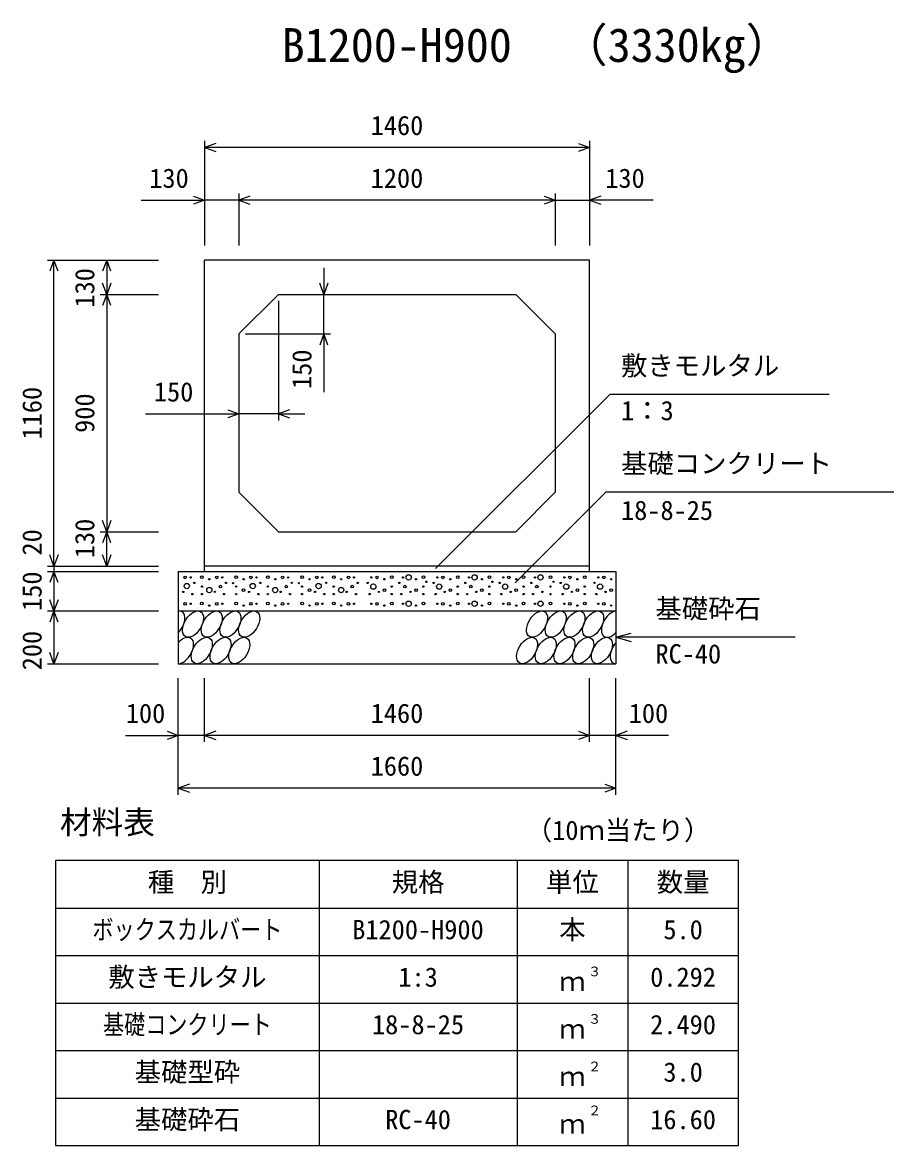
# Model space of a CAD drawing. Units: millimetres, scale not verified. Extents: x -25170 to 75630, y 0 to 35640.
# Drawn here: x 38819 to 42092, y 18485 to 22743 of the extents above; entities that cross this region are included whole.
import ezdxf
from ezdxf.enums import TextEntityAlignment as Align

# ---------------------------------------------------------------- set-up
doc = ezdxf.new("R2010")
doc.units = ezdxf.units.MM
doc.header["$LTSCALE"] = 60
for name, color, linetype, lineweight in [('DIM', 7, 'Continuous', 25), ('HATCH', 6, 'Continuous', 25), ('HYO', 3, 'Continuous', 25), ('HYO2', 4, 'Continuous', 25), ('OUTLINE', 3, 'Continuous', 25), ('TXT', 7, 'Continuous', 25)]:
    doc.layers.add(name, color=color, linetype=linetype, lineweight=lineweight)
doc.styles.add('ＭＳ ゴシック', font='')
doc.styles.get('ＭＳ ゴシック').set_extended_font_data('MS Gothic')

msp = doc.modelspace()

# ---------------------------------------------------------------- linework, layer by layer
at = {"layer": 'DIM'}
for p, q in [((39509.98, 22293.78), (39509.98, 21896.89)), ((39552.27, 22284.17), (39509.98, 22268.78)), ((40969.98, 22268.78), (39509.98, 22268.78)), ((39509.98, 22268.78), (39552.27, 22253.39)), ((40927.7, 22284.17), (40969.98, 22268.78)), ((40969.98, 22268.78), (40927.7, 22253.39)), ((40969.98, 22293.78), (40969.98, 21896.89)), ((39269.24, 22068.78), (39509.98, 22068.78)), ((39467.7, 22084.17), (39509.98, 22068.78)), ((39509.98, 22068.78), (39467.7, 22053.39)), ((39639.98, 22068.78), (39509.98, 22068.78)), ((39639.98, 22093.78), (39639.98, 21896.89)), ((39682.27, 22084.17), (39639.98, 22068.78)), ((40839.98, 22068.78), (39639.98, 22068.78)), ((39639.98, 22068.78), (39682.27, 22053.39)), ((40797.7, 22084.17), (40839.98, 22068.78)), ((40839.98, 22068.78), (40797.7, 22053.39)), ((40839.98, 22093.78), (40839.98, 21896.89)), ((40839.98, 22068.78), (40969.98, 22068.78)), ((41012.27, 22084.17), (40969.98, 22068.78)), ((41210.73, 22068.78), (40969.98, 22068.78)), ((40969.98, 22068.78), (41012.27, 22053.39)), ((38913.88, 21841.89), (39334.98, 21841.89)), ((38938.88, 21841.89), (38923.49, 21799.6)), ((38938.88, 20681.89), (38938.88, 21841.89)), ((38954.27, 21799.6), (38938.88, 21841.89)), ((39138.88, 21841.89), (39123.49, 21799.6)), ((39138.88, 21841.89), (39138.88, 21711.89)), ((39154.27, 21799.6), (39138.88, 21841.89)), ((39962.46, 21811.89), (39962.46, 21711.89)), ((39138.88, 21711.89), (39123.49, 21754.17)), ((39154.27, 21754.17), (39138.88, 21711.89)), ((39962.46, 21711.89), (39947.07, 21754.17)), ((39977.85, 21754.17), (39962.46, 21711.89)), ((39113.88, 21711.89), (39334.98, 21711.89)), ((39138.88, 21711.89), (39123.49, 21669.6)), ((39138.88, 21711.89), (39138.88, 20811.89)), ((39154.27, 21669.6), (39138.88, 21711.89)), ((39789.98, 21686.89), (39789.98, 21233.87)), ((39962.46, 21561.89), (39962.46, 21711.89)), ((39664.98, 21561.89), (39987.46, 21561.89)), ((39962.46, 21561.89), (39947.07, 21519.6)), ((39977.85, 21519.6), (39962.46, 21561.89)), ((39962.46, 21561.89), (39962.46, 21341.01)), ((40386.2, 20672.55), (41046.48, 21332.83)), ((41878.89, 21332.83), (41046.48, 21332.83)), ((39285.88, 21258.87), (39639.98, 21258.87)), ((39597.7, 21274.26), (39639.98, 21258.87)), ((39639.98, 21258.87), (39597.7, 21243.48)), ((39789.98, 21258.87), (39639.98, 21258.87)), ((39832.27, 21274.26), (39789.98, 21258.87)), ((39789.98, 21258.87), (39889.98, 21258.87)), ((39789.98, 21258.87), (39832.27, 21243.48)), ((40688.01, 20618.16), (41032.07, 20962.22)), ((42131.62, 20962.22), (41032.07, 20962.22)), ((39138.88, 20811.89), (39123.49, 20854.17)), ((39154.27, 20854.17), (39138.88, 20811.89)), ((39113.88, 20811.89), (39334.98, 20811.89)), ((39138.88, 20811.89), (39123.49, 20769.6)), ((39138.88, 20681.89), (39138.88, 20811.89)), ((39154.27, 20769.6), (39138.88, 20811.89)), ((38938.88, 20681.89), (38923.49, 20724.17)), ((38954.27, 20724.17), (38938.88, 20681.89)), ((39138.88, 20681.89), (39123.49, 20724.17)), ((39154.27, 20724.17), (39138.88, 20681.89)), ((38913.88, 20681.89), (39334.98, 20681.89)), ((38913.88, 20661.89), (39334.98, 20661.89)), ((38938.88, 20661.89), (38923.49, 20619.6)), ((38938.88, 20681.89), (38938.88, 20661.89)), ((38938.88, 20661.89), (38938.88, 20511.89)), ((38954.27, 20619.6), (38938.88, 20661.89)), ((38938.88, 20511.89), (38923.49, 20554.17)), ((38954.27, 20554.17), (38938.88, 20511.89)), ((38913.88, 20511.89), (39334.98, 20511.89)), ((38938.88, 20511.89), (38923.49, 20469.6)), ((38938.88, 20511.89), (38938.88, 20311.89)), ((38954.27, 20469.6), (38938.88, 20511.89)), ((41069.98, 20411.89), (41127.94, 20427.42)), ((41749.79, 20411.89), (41069.98, 20411.89)), ((41069.98, 20411.89), (41127.94, 20396.36)), ((38938.88, 20311.89), (38923.49, 20354.17)), ((38954.27, 20354.17), (38938.88, 20311.89)), ((38913.88, 20311.89), (39334.98, 20311.89)), ((39409.98, 19815.28), (39409.98, 20256.89)), ((39509.98, 20015.28), (39509.98, 20256.89)), ((40969.98, 20015.28), (40969.98, 20256.89)), ((40969.98, 20015.28), (40969.98, 20256.89)), ((41069.98, 19815.28), (41069.98, 20256.89)), ((39367.7, 20055.67), (39409.98, 20040.28)), ((39552.27, 20055.67), (39509.98, 20040.28)), ((40927.7, 20055.67), (40969.98, 20040.28)), ((41112.27, 20055.67), (41069.98, 20040.28)), ((39210.44, 20040.28), (39409.98, 20040.28)), ((39409.98, 20040.28), (39367.7, 20024.88)), ((39509.98, 20040.28), (39409.98, 20040.28)), ((40969.98, 20040.28), (39509.98, 20040.28)), ((39509.98, 20040.28), (39552.27, 20024.88)), ((40969.98, 20040.28), (40927.7, 20024.88)), ((41069.98, 20040.28), (40969.98, 20040.28)), ((41269.53, 20040.28), (41069.98, 20040.28)), ((41069.98, 20040.28), (41112.27, 20024.88)), ((39452.27, 19855.67), (39409.98, 19840.28)), ((41069.98, 19840.28), (39409.98, 19840.28)), ((39409.98, 19840.28), (39452.27, 19824.88)), ((41027.7, 19855.67), (41069.98, 19840.28)), ((41069.98, 19840.28), (41027.7, 19824.88))]:
    msp.add_line(p, q, dxfattribs=at)
at = {"layer": 'HATCH'}
for centre, radius in [((40283.94, 20639.07), 10), ((40533.94, 20639.07), 10), ((40783.94, 20639.07), 10), ((39436.02, 20639.07), 5), ((39442.56, 20606.05), 10), ((39457.05, 20639.07), 2.5), ((39471.07, 20618.05), 2.5), ((39499.95, 20639.94), 5), ((39499.95, 20604.05), 2.5), ((39527.99, 20632.06), 2.5), ((39556.02, 20639.07), 5), ((39570.04, 20604.05), 5), ((39577.05, 20639.07), 2.5), ((39591.07, 20618.05), 2.5), ((39617.53, 20617.15), 2.5), ((39629.95, 20639.94), 5), ((39629.95, 20604.05), 2.5), ((39657.99, 20632.06), 2.5), ((39686.02, 20639.07), 5), ((39692.56, 20606.05), 10), ((39707.05, 20639.07), 2.5), ((39721.07, 20618.05), 2.5), ((39749.95, 20639.94), 5), ((39749.95, 20604.05), 2.5), ((39777.99, 20632.06), 2.5), ((39806.02, 20639.07), 5), ((39820.04, 20604.05), 5), ((39827.05, 20639.07), 2.5), ((39841.07, 20618.05), 2.5), ((39867.53, 20617.15), 2.5), ((39879.95, 20639.94), 5), ((39879.95, 20604.05), 2.5), ((39907.99, 20632.06), 2.5), ((39936.02, 20639.07), 5), ((39942.56, 20606.05), 10), ((39957.05, 20639.07), 2.5), ((39971.07, 20618.05), 2.5), ((39999.95, 20639.94), 5), ((39999.95, 20604.05), 2.5), ((40027.99, 20632.06), 2.5), ((40056.02, 20639.07), 5), ((40070.04, 20604.05), 5), ((40077.05, 20639.07), 2.5), ((40091.07, 20618.05), 2.5), ((40128.89, 20618.05), 2.5), ((40149.92, 20604.05), 10), ((40142.91, 20639.07), 2.5), ((40163.94, 20639.07), 5), ((40191.98, 20632.06), 2.5), ((40220.01, 20639.94), 5), ((40220.01, 20604.05), 2.5), ((40248.89, 20618.05), 2.5), ((40262.91, 20639.07), 2.5), ((40269.92, 20604.05), 5), ((40311.98, 20632.06), 2.5), ((40340.01, 20639.94), 5), ((40340.01, 20604.05), 2.5), ((40351.35, 20622.37), 2.5), ((40378.89, 20618.05), 2.5), ((40399.92, 20604.05), 10), ((40392.91, 20639.07), 2.5), ((40413.94, 20639.07), 5), ((40441.98, 20632.06), 2.5), ((40470.01, 20639.94), 5), ((40470.01, 20604.05), 2.5), ((40498.89, 20618.05), 2.5), ((40512.91, 20639.07), 2.5), ((40519.92, 20604.05), 5), ((40561.98, 20632.06), 2.5), ((40590.01, 20639.94), 5), ((40590.01, 20604.05), 2.5), ((40601.35, 20622.37), 2.5), ((40628.89, 20618.05), 2.5), ((40649.92, 20604.05), 10), ((40642.91, 20639.07), 2.5), ((40663.94, 20639.07), 5), ((40691.98, 20632.06), 2.5), ((40720.01, 20639.94), 5), ((40720.01, 20604.05), 2.5), ((40748.89, 20618.05), 2.5), ((40762.91, 20639.07), 2.5), ((40769.92, 20604.05), 5), ((40821.84, 20639.94), 5), ((40821.84, 20604.05), 2.5), ((40833.18, 20622.37), 2.5), ((40860.71, 20618.05), 2.5), ((40881.74, 20604.05), 10), ((40874.73, 20639.07), 2.5), ((40895.76, 20639.07), 5), ((40923.8, 20632.06), 2.5), ((40951.84, 20639.94), 5), ((40951.84, 20604.05), 2.5), ((40988.78, 20618.05), 2.5), ((41009.81, 20604.05), 10), ((41002.79, 20639.07), 2.5), ((41023.83, 20639.07), 5), ((41051.86, 20632.06), 2.5), ((39429.01, 20583.91), 2.5), ((39464.06, 20576.04), 2.5), ((39499.95, 20576.04), 2.5), ((39527.99, 20590.92), 10), ((39549.01, 20583.91), 2.5), ((39584.06, 20576.04), 2.5), ((39629.95, 20576.04), 2.5), ((39657.99, 20590.92), 5), ((39679.01, 20583.91), 2.5), ((39714.06, 20576.04), 2.5), ((39749.95, 20576.04), 2.5), ((39777.99, 20590.92), 10), ((39799.01, 20583.91), 2.5), ((39834.06, 20576.04), 2.5), ((39879.95, 20576.04), 2.5), ((39907.99, 20590.92), 5), ((39929.01, 20583.91), 2.5), ((39964.06, 20576.04), 2.5), ((39999.95, 20576.04), 2.5), ((40027.99, 20590.92), 10), ((40049.01, 20583.91), 2.5), ((40084.06, 20576.04), 2.5), ((40135.9, 20576.04), 2.5), ((40170.95, 20583.91), 2.5), ((40191.98, 20590.92), 5), ((40220.01, 20576.04), 2.5), ((40255.9, 20576.04), 2.5), ((40290.95, 20583.91), 2.5), ((40311.98, 20590.92), 5), ((40340.01, 20576.04), 2.5), ((40385.9, 20576.04), 2.5), ((40420.95, 20583.91), 2.5), ((40441.98, 20590.92), 5), ((40470.01, 20576.04), 2.5), ((40505.9, 20576.04), 2.5), ((40540.95, 20583.91), 2.5), ((40561.98, 20590.92), 5), ((40590.01, 20576.04), 2.5), ((40635.9, 20576.04), 2.5), ((40670.95, 20583.91), 2.5), ((40691.98, 20590.92), 5), ((40720.01, 20576.04), 2.5), ((40755.9, 20576.04), 2.5), ((40790.95, 20583.91), 2.5), ((40821.84, 20576.04), 2.5), ((40867.72, 20576.04), 2.5), ((40902.77, 20583.91), 2.5), ((40923.8, 20590.92), 5), ((40951.84, 20576.04), 2.5), ((40995.79, 20576.04), 2.5), ((41030.83, 20583.91), 2.5), ((41051.86, 20590.92), 5), ((39436.02, 20539.07), 5), ((39457.05, 20539.07), 2.5), ((39499.95, 20539.94), 5), ((39527.99, 20532.06), 2.5), ((39556.02, 20539.07), 5), ((39577.05, 20539.07), 2.5), ((39629.95, 20539.94), 5), ((39657.99, 20532.06), 2.5), ((39686.02, 20539.07), 5), ((39707.05, 20539.07), 2.5), ((39749.95, 20539.94), 5), ((39777.99, 20532.06), 2.5), ((39806.02, 20539.07), 5), ((39827.05, 20539.07), 2.5), ((39879.95, 20539.94), 5), ((39907.99, 20532.06), 2.5), ((39936.02, 20539.07), 5), ((39957.05, 20539.07), 2.5), ((39999.95, 20539.94), 5), ((40027.99, 20532.06), 2.5), ((40056.02, 20539.07), 5), ((40077.05, 20539.07), 2.5), ((40142.91, 20539.07), 2.5), ((40163.94, 20539.07), 5), ((40191.98, 20532.06), 2.5), ((40220.01, 20539.94), 5), ((40262.91, 20539.07), 2.5), ((40283.94, 20539.07), 10), ((40311.98, 20532.06), 2.5), ((40340.01, 20539.94), 5), ((40392.91, 20539.07), 2.5), ((40413.94, 20539.07), 5), ((40441.98, 20532.06), 2.5), ((40470.01, 20539.94), 5), ((40512.91, 20539.07), 2.5), ((40533.94, 20539.07), 10), ((40561.98, 20532.06), 2.5), ((40590.01, 20539.94), 5), ((40642.91, 20539.07), 2.5), ((40663.94, 20539.07), 5), ((40691.98, 20532.06), 2.5), ((40720.01, 20539.94), 5), ((40762.91, 20539.07), 2.5), ((40783.94, 20539.07), 10), ((40821.84, 20539.94), 5), ((40874.73, 20539.07), 2.5), ((40895.76, 20539.07), 5), ((40923.8, 20532.06), 2.5), ((40951.84, 20539.94), 5), ((41002.79, 20539.07), 2.5), ((41023.83, 20539.07), 5), ((41051.86, 20532.06), 2.5)]:
    msp.add_circle(centre, radius, dxfattribs=at)
for centre, start_param, end_param in [((39395.33, 20461.88), 4.3355439, 6.7245934), ((41054.54, 20461.88), 0.4199491, 4.357003), ((39428.58, 20361.89), 3.4740877, 7.5860497), ((41087.79, 20361.89), 1.2805297, 3.4964223)]:
    msp.add_ellipse(centre, major_axis=(29.09, 47.08), ratio=0.5792, start_param=start_param, end_param=end_param, dxfattribs=at)
for centre in [(39466.29, 20461.88), (39537.24, 20461.88), (39608.2, 20461.88), (39679.15, 20461.88), (40770.71, 20461.88), (40841.67, 20461.88), (40912.63, 20461.88), (40983.58, 20461.88), (39499.53, 20361.89), (39570.49, 20361.89), (39641.45, 20361.89), (40733.01, 20361.89), (40803.96, 20361.89), (40874.92, 20361.89), (40945.87, 20361.89), (41016.83, 20361.89)]:
    msp.add_ellipse(centre, major_axis=(29.09, 47.08), ratio=0.5792, dxfattribs=at)
at = {"layer": 'HYO'}
for p, q in [((41534.98, 19565.28), (38944.98, 19565.28)), ((38944.98, 19565.28), (38944.98, 18485.28)), ((39944.98, 19565.28), (39944.98, 18485.28)), ((40694.98, 19565.28), (40694.98, 18485.28)), ((41114.98, 19565.28), (41114.98, 18485.28)), ((41534.98, 18485.28), (41534.98, 19565.28)), ((38944.98, 19385.28), (41534.98, 19385.28)), ((38944.98, 18485.28), (41534.98, 18485.28))]:
    msp.add_line(p, q, dxfattribs=at)
at = {"layer": 'HYO2'}
for p, q in [((38944.98, 19205.28), (41534.98, 19205.28)), ((38944.98, 19025.28), (41534.98, 19025.28)), ((38944.98, 18845.28), (41534.98, 18845.28)), ((38944.98, 18665.28), (41534.98, 18665.28))]:
    msp.add_line(p, q, dxfattribs=at)
at = {"layer": 'OUTLINE'}
for p, q in [((40969.98, 21841.89), (39509.98, 21841.89)), ((39509.98, 20661.89), (39509.98, 21841.89)), ((40969.98, 20661.89), (40969.98, 21841.89)), ((39789.98, 21711.89), (39639.98, 21561.89)), ((39789.98, 21711.89), (40689.98, 21711.89)), ((40839.98, 21561.89), (40689.98, 21711.89)), ((39639.98, 21561.89), (39639.98, 20961.89)), ((40839.98, 21561.89), (40839.98, 20961.89)), ((39789.98, 20811.89), (39639.98, 20961.89)), ((40689.98, 20811.89), (40839.98, 20961.89)), ((39789.98, 20811.89), (40689.98, 20811.89)), ((39409.98, 20661.89), (39409.98, 20311.89)), ((39409.98, 20661.89), (41069.98, 20661.89)), ((40969.98, 20681.89), (39509.98, 20681.89)), ((41069.98, 20661.89), (41069.98, 20311.89)), ((39409.98, 20511.89), (41069.98, 20511.89)), ((39409.98, 20311.89), (41069.98, 20311.89))]:
    msp.add_line(p, q, dxfattribs=at)

# ---------------------------------------------------------------- texts
at = {"layer": 'DIM', "style": 'ＭＳ ゴシック'}
for s, p in [('1460', (40139.98, 22293.78)), ('130', (39300.34, 22093.78)), ('1200', (40139.98, 22093.78)), ('130', (41029.62, 22093.78)), ('敷きモルタル', (41089.33, 21382.83)), ('150', (39317.84, 21283.87)), ('1：3', (41089.33, 21212.72)), ('基礎コンクリート', (41089.33, 21012.22)), ('18-8-25', (41089.33, 20834.59)), ('基礎砕石', (41219.72, 20461.89)), ('RC-40', (41219.72, 20290.51)), ('100', (39211.34, 20065.28)), ('1460', (40139.98, 20065.28)), ('100', (41118.62, 20065.28)), ('1660', (40139.98, 19865.28))]:
    msp.add_text(s, height=73.31, dxfattribs=at).set_placement(p, align=Align.BOTTOM_LEFT)
for s, p in [('130', (39113.88, 21661.89)), ('150', (39937.46, 21353.39)), ('1160', (38913.88, 21161.89)), ('900', (39113.88, 21186.89)), ('130', (39113.88, 20711.89)), ('20', (38913.88, 20721.96)), ('150', (38913.88, 20511.89)), ('200', (38913.88, 20286.89))]:
    msp.add_text(s, height=73.31, rotation=90, dxfattribs=at).set_placement(p, align=Align.BOTTOM_LEFT)
at = {"layer": 'TXT', "style": 'ＭＳ ゴシック'}
for s, height, p in [('（3330kg）', 128.3, (40863.57, 22554.39)), ('B1200-H900', 128.3, (39802.48, 22554.39)), ('材料表', 87.98, (38961.65, 19640.28)), ('（10ｍ当たり）', 73.31, (40728.31, 19621.94)), ('種\u3000別', 73.31, (39294.98, 19425.28)), ('規格', 73.31, (40219.98, 19425.28)), ('単位', 73.31, (40804.98, 19425.28)), ('数量', 73.31, (41224.98, 19425.28)), ('B1200-H900', 73.31, (40069.98, 19245.28)), ('本', 73.31, (40854.98, 19245.28)), ('5.0', 73.31, (41249.98, 19245.28)), ('敷きモルタル', 73.31, (39144.98, 19065.28)), ('1:3', 73.31, (40244.98, 19065.28)), ('３', 36.66, (40964.22, 19115.89)), ('0.292', 73.31, (41199.98, 19065.28)), ('ｍ', 73.31, (40854.98, 19048.61)), ('18-8-25', 73.31, (40144.98, 18885.28)), ('ｍ', 73.31, (40854.98, 18868.61)), ('３', 36.66, (40964.22, 18935.89)), ('2.490', 73.31, (41199.98, 18885.28)), ('基礎型砕', 73.31, (39244.98, 18705.28)), ('２', 36.66, (40964.22, 18755.89)), ('3.0', 73.31, (41249.98, 18705.28)), ('ｍ', 73.31, (40854.98, 18688.61)), ('基礎砕石', 73.31, (39244.98, 18525.28)), ('RC-40', 73.31, (40194.98, 18525.28)), ('２', 36.66, (40964.22, 18589.22)), ('16.60', 73.31, (41199.98, 18525.28)), ('ｍ', 73.31, (40854.98, 18508.61))]:
    msp.add_text(s, height=height, dxfattribs=at).set_placement(p, align=Align.BOTTOM_LEFT)
at = {"layer": 'TXT', "style": 'ＭＳ ゴシック', "width": 0.8}
for s, p in [('ボックスカルバート', (39084.98, 19245.28)), ('基礎コンクリート', (39124.98, 18885.28))]:
    msp.add_text(s, height=73.31, dxfattribs=at).set_placement(p, align=Align.BOTTOM_LEFT)

doc.saveas('drawing.dxf')
